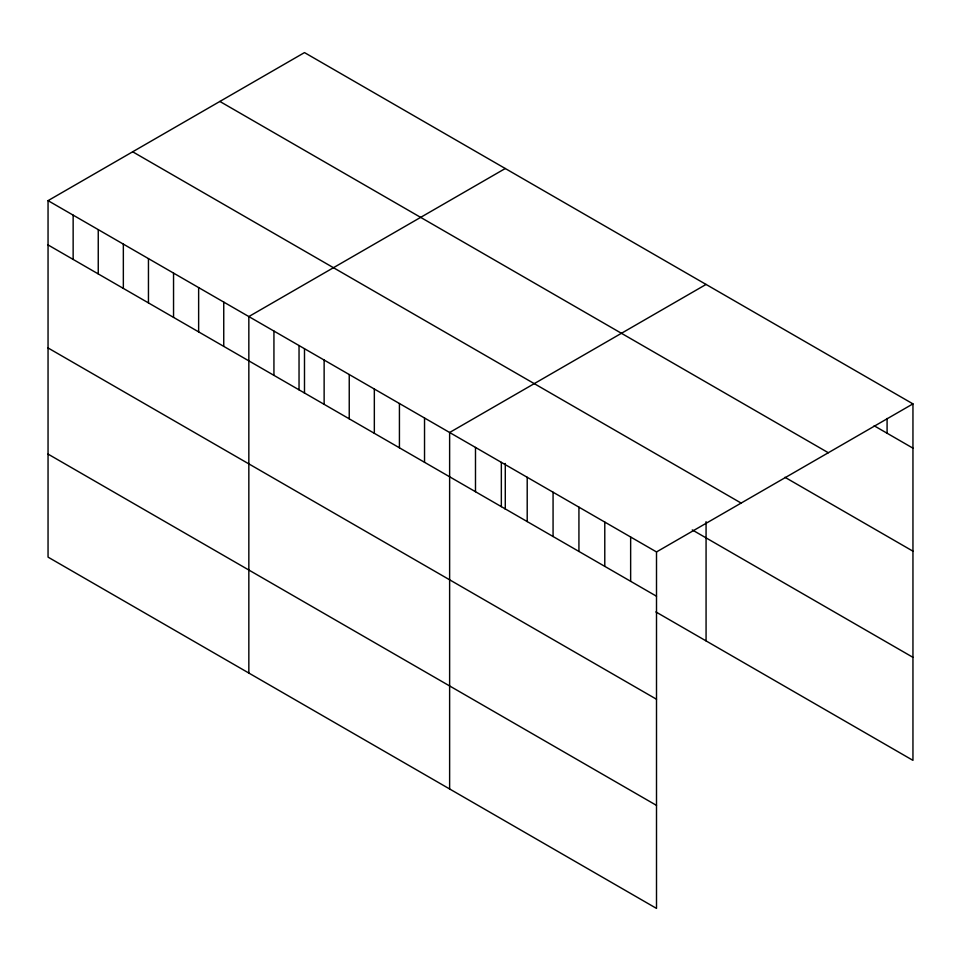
<?xml version="1.0" encoding="UTF-8"?>
<svg xmlns="http://www.w3.org/2000/svg" width="961" height="961" viewBox="0 0 961 961"><rect width="100%" height="100%" fill="white"/><g stroke="black" fill="none" stroke-linecap="round" stroke-linejoin="round"><path stroke-width="1.44" d="M48.05 200.645L656.507 551.938L656.507 908.409L48.05 557.128L48.05 200.645L304.493 52.591L912.95 403.872L912.95 760.355L655.882 611.929M505.282 168.511L248.839 316.565L248.839 673.048M706.071 284.432L449.628 432.498L449.628 788.969M656.507 551.938L912.95 403.872M874.162 425.771L912.95 448.162M219.865 101.446L828.322 452.739M784.945 477.281L912.95 551.182M132.678 151.79L741.135 503.071M692.268 529.919L912.95 657.336M48.05 244.935L656.507 596.228M48.05 347.954L656.507 699.248M48.05 454.097L656.507 805.39M887.087 418.467L887.087 433.231M706.071 521.679L706.071 640.915M630.644 537.007L630.644 581.297M604.781 522.075L604.781 566.365M578.93 507.144L578.93 551.434M553.068 492.212L553.068 536.502M527.205 477.281L527.205 521.571M505.282 463.466L505.282 509.246M501.342 462.361L501.342 506.651M475.491 447.43L475.491 491.72M424.534 418.011L424.534 462.301M399.428 403.512L399.428 447.802M374.334 389.025L374.334 433.315M349.239 374.538L349.239 418.828M324.133 360.039L324.133 404.329M304.493 348.975L304.493 393.325M299.039 345.552L299.039 389.842M273.933 331.065L273.933 375.355M223.745 302.078L223.745 346.368M198.639 287.591L198.639 331.881M173.545 273.104L173.545 317.394M148.45 258.605L148.45 302.895M123.344 244.118L123.344 288.408M98.25 229.631L98.25 273.921M73.144 215.132L73.144 259.422"/></g></svg>
